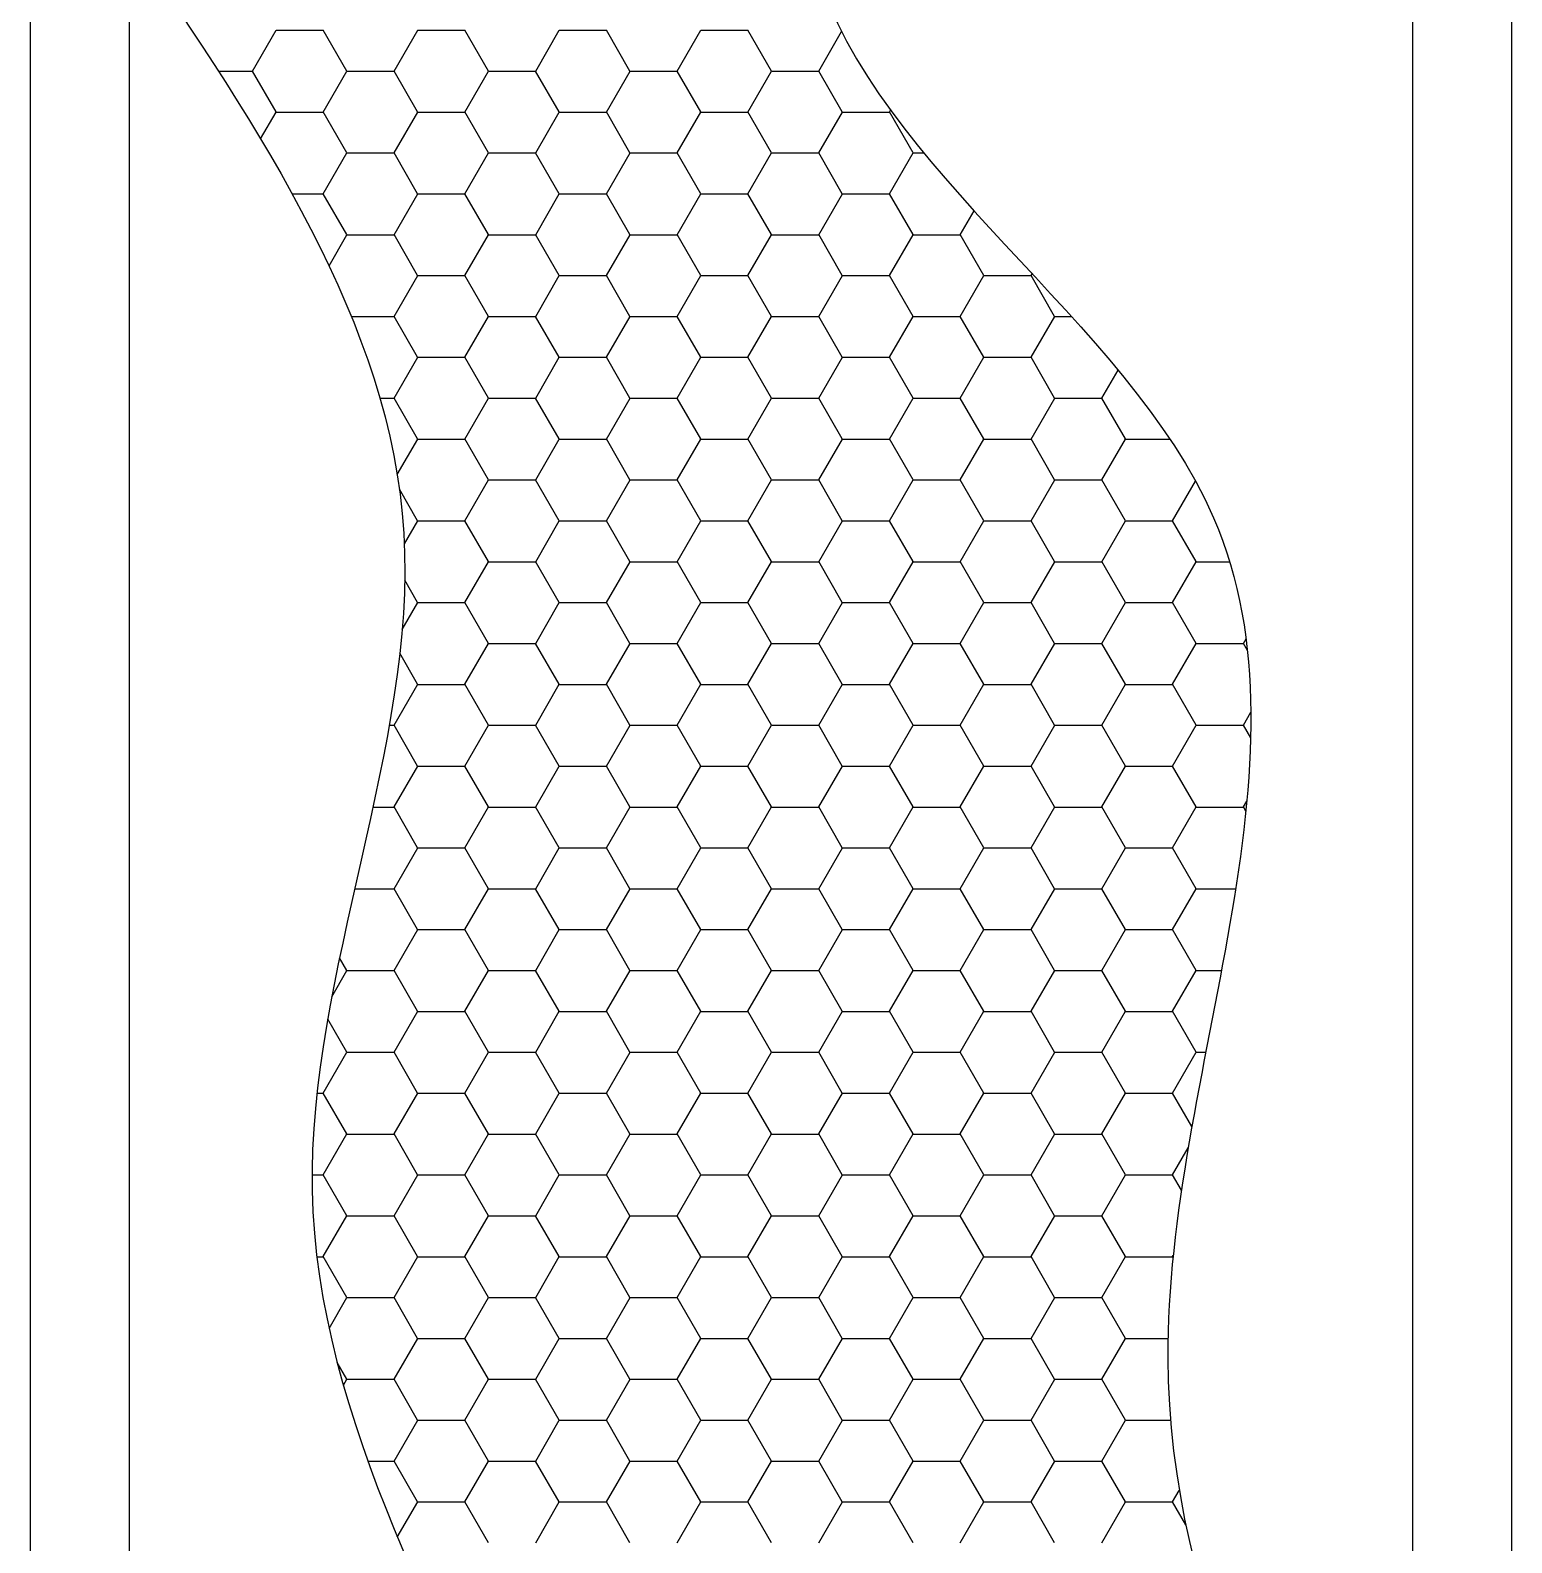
# Model space of a CAD drawing. Header units: inches. Extents: x 11.8 to 54.3, y 10.8 to 35.6.
# Drawn here: x 21.6753 to 21.9744, y 27.0667 to 27.3719 of the extents above; entities that cross this region are included whole.
import ezdxf

# ---------------------------------------------------------------- set-up
doc = ezdxf.new("R2010")
doc.units = ezdxf.units.IN
doc.header["$MEASUREMENT"] = 0
doc.layers.add('02', color=2, linetype='Continuous')
doc.layers.add('4', color=4, linetype='Continuous')

msp = doc.modelspace()

# ---------------------------------------------------------------- linework, layer by layer
at = {"layer": '02'}
for p, q in [((21.72017, 27.36361), (21.72493, 27.37186)), ((21.72492, 27.37185), (21.73444, 27.37185)), ((21.7392, 27.36362), (21.73444, 27.37186)), ((21.74874, 27.36361), (21.7535, 27.37186)), ((21.75349, 27.37185), (21.76302, 27.37185)), ((21.76778, 27.36362), (21.76302, 27.37186)), ((21.77732, 27.36361), (21.78208, 27.37186)), ((21.78207, 27.37185), (21.79159, 27.37185)), ((21.79635, 27.36362), (21.79159, 27.37186)), ((21.80589, 27.36361), (21.81065, 27.37186)), ((21.81064, 27.37185), (21.82017, 27.37185)), ((21.82493, 27.36362), (21.82017, 27.37186)), ((21.83447, 27.36361), (21.83908, 27.37161)), ((21.71327, 27.3636), (21.72016, 27.3636)), ((21.72492, 27.35537), (21.72015, 27.36362)), ((21.73445, 27.35536), (21.73922, 27.36361)), ((21.73921, 27.3636), (21.74873, 27.3636)), ((21.75349, 27.35537), (21.74873, 27.36362)), ((21.76303, 27.35536), (21.76779, 27.36361)), ((21.76778, 27.3636), (21.77731, 27.3636)), ((21.78207, 27.35537), (21.7773, 27.36362)), ((21.7916, 27.35536), (21.79637, 27.36361)), ((21.79636, 27.3636), (21.80588, 27.3636)), ((21.81064, 27.35537), (21.80588, 27.36362)), ((21.82018, 27.35536), (21.82494, 27.36361)), ((21.82493, 27.3636), (21.83446, 27.3636)), ((21.83922, 27.35537), (21.83445, 27.36362)), ((21.84875, 27.35536), (21.84896, 27.35571)), ((21.72179, 27.34992), (21.72493, 27.35536)), ((21.72492, 27.35535), (21.73444, 27.35535)), ((21.7392, 27.34712), (21.73444, 27.35537)), ((21.74874, 27.34711), (21.7535, 27.35536)), ((21.75349, 27.35535), (21.76302, 27.35535)), ((21.76778, 27.34712), (21.76302, 27.35537)), ((21.77732, 27.34711), (21.78208, 27.35536)), ((21.78207, 27.35535), (21.79159, 27.35535)), ((21.79635, 27.34712), (21.79159, 27.35537)), ((21.80589, 27.34711), (21.81065, 27.35536)), ((21.81064, 27.35535), (21.82017, 27.35535)), ((21.82493, 27.34712), (21.82017, 27.35537)), ((21.83447, 27.34711), (21.83923, 27.35536)), ((21.83922, 27.35535), (21.84874, 27.35535)), ((21.8535, 27.34712), (21.84874, 27.35537)), ((21.73445, 27.33886), (21.73922, 27.34711)), ((21.73921, 27.3471), (21.74873, 27.3471)), ((21.75349, 27.33887), (21.74873, 27.34712)), ((21.76303, 27.33886), (21.76779, 27.34711)), ((21.76778, 27.3471), (21.77731, 27.3471)), ((21.78207, 27.33887), (21.7773, 27.34712)), ((21.7916, 27.33886), (21.79637, 27.34711)), ((21.79636, 27.3471), (21.80588, 27.3471)), ((21.81064, 27.33887), (21.80588, 27.34712)), ((21.82018, 27.33886), (21.82494, 27.34711)), ((21.82493, 27.3471), (21.83446, 27.3471)), ((21.83922, 27.33887), (21.83445, 27.34712)), ((21.84875, 27.33886), (21.85352, 27.34711)), ((21.85351, 27.3471), (21.85566, 27.3471)), ((21.72816, 27.33886), (21.73444, 27.33886)), ((21.7392, 27.33062), (21.73444, 27.33887)), ((21.74874, 27.33061), (21.7535, 27.33886)), ((21.75349, 27.33886), (21.76302, 27.33886)), ((21.76778, 27.33062), (21.76302, 27.33887)), ((21.77732, 27.33061), (21.78208, 27.33886)), ((21.78207, 27.33886), (21.79159, 27.33886)), ((21.79635, 27.33062), (21.79159, 27.33887)), ((21.80589, 27.33061), (21.81065, 27.33886)), ((21.81064, 27.33886), (21.82017, 27.33886)), ((21.82493, 27.33062), (21.82017, 27.33887)), ((21.83447, 27.33061), (21.83923, 27.33886)), ((21.83922, 27.33886), (21.84874, 27.33886)), ((21.8535, 27.33062), (21.84874, 27.33887)), ((21.86304, 27.33061), (21.86581, 27.33542)), ((21.7356, 27.32435), (21.73922, 27.33061)), ((21.73921, 27.33061), (21.74873, 27.33061)), ((21.75349, 27.32237), (21.74873, 27.33062)), ((21.76303, 27.32237), (21.76779, 27.33061)), ((21.76778, 27.33061), (21.77731, 27.33061)), ((21.78207, 27.32237), (21.7773, 27.33062)), ((21.7916, 27.32237), (21.79637, 27.33061)), ((21.79636, 27.33061), (21.80588, 27.33061)), ((21.81064, 27.32237), (21.80588, 27.33062)), ((21.82018, 27.32237), (21.82494, 27.33061)), ((21.82493, 27.33061), (21.83446, 27.33061)), ((21.83922, 27.32237), (21.83445, 27.33062)), ((21.84875, 27.32237), (21.85352, 27.33061)), ((21.85351, 27.33061), (21.86303, 27.33061)), ((21.86779, 27.32237), (21.86303, 27.33062)), ((21.74874, 27.31412), (21.7535, 27.32237)), ((21.75349, 27.32236), (21.76302, 27.32236)), ((21.76778, 27.31412), (21.76302, 27.32237)), ((21.77732, 27.31412), (21.78208, 27.32237)), ((21.78207, 27.32236), (21.79159, 27.32236)), ((21.79635, 27.31412), (21.79159, 27.32237)), ((21.80589, 27.31412), (21.81065, 27.32237)), ((21.81064, 27.32236), (21.82017, 27.32236)), ((21.82493, 27.31412), (21.82017, 27.32237)), ((21.83447, 27.31412), (21.83923, 27.32237)), ((21.83922, 27.32236), (21.84874, 27.32236)), ((21.8535, 27.31412), (21.84874, 27.32237)), ((21.86304, 27.31412), (21.8678, 27.32237)), ((21.86779, 27.32236), (21.87732, 27.32236)), ((21.88208, 27.31412), (21.87732, 27.32237)), ((21.87733, 27.32237), (21.87754, 27.32273)), ((21.74011, 27.31411), (21.74873, 27.31411)), ((21.75349, 27.30587), (21.74873, 27.31412)), ((21.76303, 27.30587), (21.76779, 27.31412)), ((21.76778, 27.31411), (21.77731, 27.31411)), ((21.78207, 27.30587), (21.7773, 27.31412)), ((21.7916, 27.30587), (21.79637, 27.31412)), ((21.79636, 27.31411), (21.80588, 27.31411)), ((21.81064, 27.30587), (21.80588, 27.31412)), ((21.82018, 27.30587), (21.82494, 27.31412)), ((21.82493, 27.31411), (21.83446, 27.31411)), ((21.83922, 27.30587), (21.83445, 27.31412)), ((21.84875, 27.30587), (21.85352, 27.31412)), ((21.85351, 27.31411), (21.86303, 27.31411)), ((21.86779, 27.30587), (21.86303, 27.31412)), ((21.87733, 27.30587), (21.88209, 27.31412)), ((21.88208, 27.31411), (21.88546, 27.31411)), ((21.74874, 27.29762), (21.7535, 27.30587)), ((21.75349, 27.30586), (21.76302, 27.30586)), ((21.76778, 27.29762), (21.76302, 27.30587)), ((21.77732, 27.29762), (21.78208, 27.30587)), ((21.78207, 27.30586), (21.79159, 27.30586)), ((21.79635, 27.29762), (21.79159, 27.30587)), ((21.80589, 27.29762), (21.81065, 27.30587)), ((21.81064, 27.30586), (21.82017, 27.30586)), ((21.82493, 27.29762), (21.82017, 27.30587)), ((21.83447, 27.29762), (21.83923, 27.30587)), ((21.83922, 27.30586), (21.84874, 27.30586)), ((21.8535, 27.29762), (21.84874, 27.30587)), ((21.86304, 27.29762), (21.8678, 27.30587)), ((21.86779, 27.30586), (21.87732, 27.30586)), ((21.88208, 27.29762), (21.87732, 27.30587)), ((21.89162, 27.29762), (21.89488, 27.30327)), ((21.74587, 27.29761), (21.74873, 27.29761)), ((21.75349, 27.28938), (21.74873, 27.29762)), ((21.76303, 27.28937), (21.76779, 27.29762)), ((21.76778, 27.29761), (21.77731, 27.29761)), ((21.78207, 27.28938), (21.7773, 27.29762)), ((21.7916, 27.28937), (21.79637, 27.29762)), ((21.79636, 27.29761), (21.80588, 27.29761)), ((21.81064, 27.28938), (21.80588, 27.29762)), ((21.82018, 27.28937), (21.82494, 27.29762)), ((21.82493, 27.29761), (21.83446, 27.29761)), ((21.83922, 27.28938), (21.83445, 27.29762)), ((21.84875, 27.28937), (21.85352, 27.29762)), ((21.85351, 27.29761), (21.86303, 27.29761)), ((21.86779, 27.28938), (21.86303, 27.29762)), ((21.87733, 27.28937), (21.88209, 27.29762)), ((21.88208, 27.29761), (21.89161, 27.29761)), ((21.89637, 27.28938), (21.8916, 27.29762)), ((21.74937, 27.28221), (21.7535, 27.28937)), ((21.75349, 27.28936), (21.76302, 27.28936)), ((21.76778, 27.28113), (21.76302, 27.28938)), ((21.77732, 27.28112), (21.78208, 27.28937)), ((21.78207, 27.28936), (21.79159, 27.28936)), ((21.79635, 27.28113), (21.79159, 27.28938)), ((21.80589, 27.28112), (21.81065, 27.28937)), ((21.81064, 27.28936), (21.82017, 27.28936)), ((21.82493, 27.28113), (21.82017, 27.28938)), ((21.83447, 27.28112), (21.83923, 27.28937)), ((21.83922, 27.28936), (21.84874, 27.28936)), ((21.8535, 27.28113), (21.84874, 27.28938)), ((21.86304, 27.28112), (21.8678, 27.28937)), ((21.86779, 27.28936), (21.87732, 27.28936)), ((21.88208, 27.28113), (21.87732, 27.28938)), ((21.89162, 27.28112), (21.89638, 27.28937)), ((21.89637, 27.28936), (21.90534, 27.28936)), ((21.75349, 27.27288), (21.74982, 27.27924)), ((21.76303, 27.27287), (21.76779, 27.28112)), ((21.76778, 27.28111), (21.77731, 27.28111)), ((21.78207, 27.27288), (21.7773, 27.28113)), ((21.7916, 27.27287), (21.79637, 27.28112)), ((21.79636, 27.28111), (21.80588, 27.28111)), ((21.81064, 27.27288), (21.80588, 27.28113)), ((21.82018, 27.27287), (21.82494, 27.28112)), ((21.82493, 27.28111), (21.83446, 27.28111)), ((21.83922, 27.27288), (21.83445, 27.28113)), ((21.84875, 27.27287), (21.85352, 27.28112)), ((21.85351, 27.28111), (21.86303, 27.28111)), ((21.86779, 27.27288), (21.86303, 27.28113)), ((21.87733, 27.27287), (21.88209, 27.28112)), ((21.88208, 27.28111), (21.89161, 27.28111)), ((21.89637, 27.27288), (21.8916, 27.28113)), ((21.9059, 27.27287), (21.91052, 27.28087)), ((21.75081, 27.2682), (21.7535, 27.27287)), ((21.75349, 27.27286), (21.76302, 27.27286)), ((21.76778, 27.26463), (21.76302, 27.27288)), ((21.77732, 27.26462), (21.78208, 27.27287)), ((21.78207, 27.27286), (21.79159, 27.27286)), ((21.79635, 27.26463), (21.79159, 27.27288)), ((21.80589, 27.26462), (21.81065, 27.27287)), ((21.81064, 27.27286), (21.82017, 27.27286)), ((21.82493, 27.26463), (21.82017, 27.27288)), ((21.83447, 27.26462), (21.83923, 27.27287)), ((21.83922, 27.27286), (21.84874, 27.27286)), ((21.8535, 27.26463), (21.84874, 27.27288)), ((21.86304, 27.26462), (21.8678, 27.27287)), ((21.86779, 27.27286), (21.87732, 27.27286)), ((21.88208, 27.26463), (21.87732, 27.27288)), ((21.89162, 27.26462), (21.89638, 27.27287)), ((21.89637, 27.27286), (21.90589, 27.27286)), ((21.91065, 27.26463), (21.90589, 27.27288)), ((21.76303, 27.25637), (21.76779, 27.26462)), ((21.76778, 27.26462), (21.77731, 27.26462)), ((21.78207, 27.25638), (21.7773, 27.26463)), ((21.7916, 27.25637), (21.79637, 27.26462)), ((21.79636, 27.26462), (21.80588, 27.26462)), ((21.81064, 27.25638), (21.80588, 27.26463)), ((21.82018, 27.25637), (21.82494, 27.26462)), ((21.82493, 27.26462), (21.83446, 27.26462)), ((21.83922, 27.25638), (21.83445, 27.26463)), ((21.84875, 27.25637), (21.85352, 27.26462)), ((21.85351, 27.26462), (21.86303, 27.26462)), ((21.86779, 27.25638), (21.86303, 27.26463)), ((21.87733, 27.25637), (21.88209, 27.26462)), ((21.88208, 27.26462), (21.89161, 27.26462)), ((21.89637, 27.25638), (21.8916, 27.26463)), ((21.9059, 27.25637), (21.91067, 27.26462)), ((21.91066, 27.26462), (21.91742, 27.26462)), ((21.75349, 27.25638), (21.75088, 27.2609)), ((21.75036, 27.25093), (21.7535, 27.25637)), ((21.75349, 27.25637), (21.76302, 27.25637)), ((21.76778, 27.24813), (21.76302, 27.25638)), ((21.77732, 27.24813), (21.78208, 27.25637)), ((21.78207, 27.25637), (21.79159, 27.25637)), ((21.79635, 27.24813), (21.79159, 27.25638)), ((21.80589, 27.24813), (21.81065, 27.25637)), ((21.81064, 27.25637), (21.82017, 27.25637)), ((21.82493, 27.24813), (21.82017, 27.25638)), ((21.83447, 27.24813), (21.83923, 27.25637)), ((21.83922, 27.25637), (21.84874, 27.25637)), ((21.8535, 27.24813), (21.84874, 27.25638)), ((21.86304, 27.24813), (21.8678, 27.25637)), ((21.86779, 27.25637), (21.87732, 27.25637)), ((21.88208, 27.24813), (21.87732, 27.25638)), ((21.89162, 27.24813), (21.89638, 27.25637)), ((21.89637, 27.25637), (21.90589, 27.25637)), ((21.91065, 27.24813), (21.90589, 27.25638)), ((21.92019, 27.24813), (21.92072, 27.24905)), ((21.75349, 27.23988), (21.74988, 27.24613)), ((21.76303, 27.23988), (21.76779, 27.24813)), ((21.76778, 27.24812), (21.77731, 27.24812)), ((21.78207, 27.23988), (21.7773, 27.24813)), ((21.7916, 27.23988), (21.79637, 27.24813)), ((21.79636, 27.24812), (21.80588, 27.24812)), ((21.81064, 27.23988), (21.80588, 27.24813)), ((21.82018, 27.23988), (21.82494, 27.24813)), ((21.82493, 27.24812), (21.83446, 27.24812)), ((21.83922, 27.23988), (21.83445, 27.24813)), ((21.84875, 27.23988), (21.85352, 27.24813)), ((21.85351, 27.24812), (21.86303, 27.24812)), ((21.86779, 27.23988), (21.86303, 27.24813)), ((21.87733, 27.23988), (21.88209, 27.24813)), ((21.88208, 27.24812), (21.89161, 27.24812)), ((21.89637, 27.23988), (21.8916, 27.24813)), ((21.9059, 27.23988), (21.91067, 27.24813)), ((21.91066, 27.24812), (21.92018, 27.24812)), ((21.921, 27.2467), (21.92018, 27.24813)), ((21.74874, 27.23163), (21.7535, 27.23988)), ((21.75349, 27.23987), (21.76302, 27.23987)), ((21.76778, 27.23163), (21.76302, 27.23988)), ((21.77732, 27.23163), (21.78208, 27.23988)), ((21.78207, 27.23987), (21.79159, 27.23987)), ((21.79635, 27.23163), (21.79159, 27.23988)), ((21.80589, 27.23163), (21.81065, 27.23988)), ((21.81064, 27.23987), (21.82017, 27.23987)), ((21.82493, 27.23163), (21.82017, 27.23988)), ((21.83447, 27.23163), (21.83923, 27.23988)), ((21.83922, 27.23987), (21.84874, 27.23987)), ((21.8535, 27.23163), (21.84874, 27.23988)), ((21.86304, 27.23163), (21.8678, 27.23988)), ((21.86779, 27.23987), (21.87732, 27.23987)), ((21.88208, 27.23163), (21.87732, 27.23988)), ((21.89162, 27.23163), (21.89638, 27.23988)), ((21.89637, 27.23987), (21.90589, 27.23987)), ((21.91065, 27.23163), (21.90589, 27.23988)), ((21.92019, 27.23163), (21.9217, 27.23424)), ((21.74776, 27.23162), (21.74873, 27.23162)), ((21.75349, 27.22338), (21.74873, 27.23163)), ((21.76303, 27.22338), (21.76779, 27.23163)), ((21.76778, 27.23162), (21.77731, 27.23162)), ((21.78207, 27.22338), (21.7773, 27.23163)), ((21.7916, 27.22338), (21.79637, 27.23163)), ((21.79636, 27.23162), (21.80588, 27.23162)), ((21.81064, 27.22338), (21.80588, 27.23163)), ((21.82018, 27.22338), (21.82494, 27.23163)), ((21.82493, 27.23162), (21.83446, 27.23162)), ((21.83922, 27.22338), (21.83445, 27.23163)), ((21.84875, 27.22338), (21.85352, 27.23163)), ((21.85351, 27.23162), (21.86303, 27.23162)), ((21.86779, 27.22338), (21.86303, 27.23163)), ((21.87733, 27.22338), (21.88209, 27.23163)), ((21.88208, 27.23162), (21.89161, 27.23162)), ((21.89637, 27.22338), (21.8916, 27.23163)), ((21.9059, 27.22338), (21.91067, 27.23163)), ((21.91066, 27.23162), (21.92018, 27.23162)), ((21.92166, 27.22907), (21.92018, 27.23163)), ((21.74874, 27.21513), (21.7535, 27.22338)), ((21.75349, 27.22337), (21.76302, 27.22337)), ((21.76778, 27.21514), (21.76302, 27.22338)), ((21.77732, 27.21513), (21.78208, 27.22338)), ((21.78207, 27.22337), (21.79159, 27.22337)), ((21.79635, 27.21514), (21.79159, 27.22338)), ((21.80589, 27.21513), (21.81065, 27.22338)), ((21.81064, 27.22337), (21.82017, 27.22337)), ((21.82493, 27.21514), (21.82017, 27.22338)), ((21.83447, 27.21513), (21.83923, 27.22338)), ((21.83922, 27.22337), (21.84874, 27.22337)), ((21.8535, 27.21514), (21.84874, 27.22338)), ((21.86304, 27.21513), (21.8678, 27.22338)), ((21.86779, 27.22337), (21.87732, 27.22337)), ((21.88208, 27.21514), (21.87732, 27.22338)), ((21.89162, 27.21513), (21.89638, 27.22338)), ((21.89637, 27.22337), (21.90589, 27.22337)), ((21.91065, 27.21514), (21.90589, 27.22338)), ((21.74448, 27.21512), (21.74873, 27.21512)), ((21.75349, 27.20689), (21.74873, 27.21514)), ((21.76303, 27.20688), (21.76779, 27.21513)), ((21.76778, 27.21512), (21.77731, 27.21512)), ((21.78207, 27.20689), (21.7773, 27.21514)), ((21.7916, 27.20688), (21.79637, 27.21513)), ((21.79636, 27.21512), (21.80588, 27.21512)), ((21.81064, 27.20689), (21.80588, 27.21514)), ((21.82018, 27.20688), (21.82494, 27.21513)), ((21.82493, 27.21512), (21.83446, 27.21512)), ((21.83922, 27.20689), (21.83445, 27.21514)), ((21.84875, 27.20688), (21.85352, 27.21513)), ((21.85351, 27.21512), (21.86303, 27.21512)), ((21.86779, 27.20689), (21.86303, 27.21514)), ((21.87733, 27.20688), (21.88209, 27.21513)), ((21.88208, 27.21512), (21.89161, 27.21512)), ((21.89637, 27.20689), (21.8916, 27.21514)), ((21.9059, 27.20688), (21.91067, 27.21513)), ((21.91066, 27.21512), (21.92018, 27.21512)), ((21.92068, 27.21427), (21.92018, 27.21514)), ((21.92019, 27.21513), (21.92088, 27.21632)), ((21.74874, 27.19863), (21.7535, 27.20688)), ((21.75349, 27.20687), (21.76302, 27.20687)), ((21.76778, 27.19864), (21.76302, 27.20689)), ((21.77732, 27.19863), (21.78208, 27.20688)), ((21.78207, 27.20687), (21.79159, 27.20687)), ((21.79635, 27.19864), (21.79159, 27.20689)), ((21.80589, 27.19863), (21.81065, 27.20688)), ((21.81064, 27.20687), (21.82017, 27.20687)), ((21.82493, 27.19864), (21.82017, 27.20689)), ((21.83447, 27.19863), (21.83923, 27.20688)), ((21.83922, 27.20687), (21.84874, 27.20687)), ((21.8535, 27.19864), (21.84874, 27.20689)), ((21.86304, 27.19863), (21.8678, 27.20688)), ((21.86779, 27.20687), (21.87732, 27.20687)), ((21.88208, 27.19864), (21.87732, 27.20689)), ((21.89162, 27.19863), (21.89638, 27.20688)), ((21.89637, 27.20687), (21.90589, 27.20687)), ((21.91065, 27.19864), (21.90589, 27.20689)), ((21.74078, 27.19862), (21.74873, 27.19862)), ((21.75349, 27.19039), (21.74873, 27.19864)), ((21.76303, 27.19038), (21.76779, 27.19863)), ((21.76778, 27.19862), (21.77731, 27.19862)), ((21.78207, 27.19039), (21.7773, 27.19864)), ((21.7916, 27.19038), (21.79637, 27.19863)), ((21.79636, 27.19862), (21.80588, 27.19862)), ((21.81064, 27.19039), (21.80588, 27.19864)), ((21.82018, 27.19038), (21.82494, 27.19863)), ((21.82493, 27.19862), (21.83446, 27.19862)), ((21.83922, 27.19039), (21.83445, 27.19864)), ((21.84875, 27.19038), (21.85352, 27.19863)), ((21.85351, 27.19862), (21.86303, 27.19862)), ((21.86779, 27.19039), (21.86303, 27.19864)), ((21.87733, 27.19038), (21.88209, 27.19863)), ((21.88208, 27.19862), (21.89161, 27.19862)), ((21.89637, 27.19039), (21.8916, 27.19864)), ((21.9059, 27.19038), (21.91067, 27.19863)), ((21.91066, 27.19862), (21.91862, 27.19862)), ((21.74874, 27.18213), (21.7535, 27.19038)), ((21.75349, 27.19038), (21.76302, 27.19038)), ((21.76778, 27.18214), (21.76302, 27.19039)), ((21.77732, 27.18213), (21.78208, 27.19038)), ((21.78207, 27.19038), (21.79159, 27.19038)), ((21.79635, 27.18214), (21.79159, 27.19039)), ((21.80589, 27.18213), (21.81065, 27.19038)), ((21.81064, 27.19038), (21.82017, 27.19038)), ((21.82493, 27.18214), (21.82017, 27.19039)), ((21.83447, 27.18213), (21.83923, 27.19038)), ((21.83922, 27.19038), (21.84874, 27.19038)), ((21.8535, 27.18214), (21.84874, 27.19039)), ((21.86304, 27.18213), (21.8678, 27.19038)), ((21.86779, 27.19038), (21.87732, 27.19038)), ((21.88208, 27.18214), (21.87732, 27.19039)), ((21.89162, 27.18213), (21.89638, 27.19038)), ((21.89637, 27.19038), (21.90589, 27.19038)), ((21.91065, 27.18214), (21.90589, 27.19039)), ((21.7392, 27.18214), (21.73773, 27.18469)), ((21.73616, 27.17684), (21.73922, 27.18213)), ((21.73921, 27.18213), (21.74873, 27.18213)), ((21.75349, 27.17389), (21.74873, 27.18214)), ((21.76303, 27.17389), (21.76779, 27.18213)), ((21.76778, 27.18213), (21.77731, 27.18213)), ((21.78207, 27.17389), (21.7773, 27.18214)), ((21.7916, 27.17389), (21.79637, 27.18213)), ((21.79636, 27.18213), (21.80588, 27.18213)), ((21.81064, 27.17389), (21.80588, 27.18214)), ((21.82018, 27.17389), (21.82494, 27.18213)), ((21.82493, 27.18213), (21.83446, 27.18213)), ((21.83922, 27.17389), (21.83445, 27.18214)), ((21.84875, 27.17389), (21.85352, 27.18213)), ((21.85351, 27.18213), (21.86303, 27.18213)), ((21.86779, 27.17389), (21.86303, 27.18214)), ((21.87733, 27.17389), (21.88209, 27.18213)), ((21.88208, 27.18213), (21.89161, 27.18213)), ((21.89637, 27.17389), (21.8916, 27.18214)), ((21.9059, 27.17389), (21.91067, 27.18213)), ((21.91066, 27.18213), (21.91575, 27.18213)), ((21.7392, 27.16564), (21.73534, 27.17234)), ((21.74874, 27.16564), (21.7535, 27.17389)), ((21.75349, 27.17388), (21.76302, 27.17388)), ((21.76778, 27.16564), (21.76302, 27.17389)), ((21.77732, 27.16564), (21.78208, 27.17389)), ((21.78207, 27.17388), (21.79159, 27.17388)), ((21.79635, 27.16564), (21.79159, 27.17389)), ((21.80589, 27.16564), (21.81065, 27.17389)), ((21.81064, 27.17388), (21.82017, 27.17388)), ((21.82493, 27.16564), (21.82017, 27.17389)), ((21.83447, 27.16564), (21.83923, 27.17389)), ((21.83922, 27.17388), (21.84874, 27.17388)), ((21.8535, 27.16564), (21.84874, 27.17389)), ((21.86304, 27.16564), (21.8678, 27.17389)), ((21.86779, 27.17388), (21.87732, 27.17388)), ((21.88208, 27.16564), (21.87732, 27.17389)), ((21.89162, 27.16564), (21.89638, 27.17389)), ((21.89637, 27.17388), (21.90589, 27.17388)), ((21.91065, 27.16564), (21.90589, 27.17389)), ((21.73445, 27.15739), (21.73922, 27.16564)), ((21.73921, 27.16563), (21.74873, 27.16563)), ((21.75349, 27.15739), (21.74873, 27.16564)), ((21.76303, 27.15739), (21.76779, 27.16564)), ((21.76778, 27.16563), (21.77731, 27.16563)), ((21.78207, 27.15739), (21.7773, 27.16564)), ((21.7916, 27.15739), (21.79637, 27.16564)), ((21.79636, 27.16563), (21.80588, 27.16563)), ((21.81064, 27.15739), (21.80588, 27.16564)), ((21.82018, 27.15739), (21.82494, 27.16564)), ((21.82493, 27.16563), (21.83446, 27.16563)), ((21.83922, 27.15739), (21.83445, 27.16564)), ((21.84875, 27.15739), (21.85352, 27.16564)), ((21.85351, 27.16563), (21.86303, 27.16563)), ((21.86779, 27.15739), (21.86303, 27.16564)), ((21.87733, 27.15739), (21.88209, 27.16564)), ((21.88208, 27.16563), (21.89161, 27.16563)), ((21.89637, 27.15739), (21.8916, 27.16564)), ((21.9059, 27.15739), (21.91067, 27.16564)), ((21.91066, 27.16563), (21.91259, 27.16563)), ((21.73317, 27.15738), (21.73444, 27.15738)), ((21.7392, 27.14914), (21.73444, 27.15739)), ((21.74874, 27.14914), (21.7535, 27.15739)), ((21.75349, 27.15738), (21.76302, 27.15738)), ((21.76778, 27.14914), (21.76302, 27.15739)), ((21.77732, 27.14914), (21.78208, 27.15739)), ((21.78207, 27.15738), (21.79159, 27.15738)), ((21.79635, 27.14914), (21.79159, 27.15739)), ((21.80589, 27.14914), (21.81065, 27.15739)), ((21.81064, 27.15738), (21.82017, 27.15738)), ((21.82493, 27.14914), (21.82017, 27.15739)), ((21.83447, 27.14914), (21.83923, 27.15739)), ((21.83922, 27.15738), (21.84874, 27.15738)), ((21.8535, 27.14914), (21.84874, 27.15739)), ((21.86304, 27.14914), (21.8678, 27.15739)), ((21.86779, 27.15738), (21.87732, 27.15738)), ((21.88208, 27.14914), (21.87732, 27.15739)), ((21.89162, 27.14914), (21.89638, 27.15739)), ((21.89637, 27.15738), (21.90589, 27.15738)), ((21.9098, 27.15063), (21.90589, 27.15739)), ((21.73445, 27.14089), (21.73922, 27.14914)), ((21.73921, 27.14913), (21.74873, 27.14913)), ((21.75349, 27.1409), (21.74873, 27.14914)), ((21.76303, 27.14089), (21.76779, 27.14914)), ((21.76778, 27.14913), (21.77731, 27.14913)), ((21.78207, 27.1409), (21.7773, 27.14914)), ((21.7916, 27.14089), (21.79637, 27.14914)), ((21.79636, 27.14913), (21.80588, 27.14913)), ((21.81064, 27.1409), (21.80588, 27.14914)), ((21.82018, 27.14089), (21.82494, 27.14914)), ((21.82493, 27.14913), (21.83446, 27.14913)), ((21.83922, 27.1409), (21.83445, 27.14914)), ((21.84875, 27.14089), (21.85352, 27.14914)), ((21.85351, 27.14913), (21.86303, 27.14913)), ((21.86779, 27.1409), (21.86303, 27.14914)), ((21.87733, 27.14089), (21.88209, 27.14914)), ((21.88208, 27.14913), (21.89161, 27.14913)), ((21.89637, 27.1409), (21.8916, 27.14914)), ((21.9059, 27.14089), (21.90905, 27.14635)), ((21.73217, 27.14088), (21.73444, 27.14088)), ((21.7392, 27.13265), (21.73444, 27.1409)), ((21.74874, 27.13264), (21.7535, 27.14089)), ((21.75349, 27.14088), (21.76302, 27.14088)), ((21.76778, 27.13265), (21.76302, 27.1409)), ((21.77732, 27.13264), (21.78208, 27.14089)), ((21.78207, 27.14088), (21.79159, 27.14088)), ((21.79635, 27.13265), (21.79159, 27.1409)), ((21.80589, 27.13264), (21.81065, 27.14089)), ((21.81064, 27.14088), (21.82017, 27.14088)), ((21.82493, 27.13265), (21.82017, 27.1409)), ((21.83447, 27.13264), (21.83923, 27.14089)), ((21.83922, 27.14088), (21.84874, 27.14088)), ((21.8535, 27.13265), (21.84874, 27.1409)), ((21.86304, 27.13264), (21.8678, 27.14089)), ((21.86779, 27.14088), (21.87732, 27.14088)), ((21.88208, 27.13265), (21.87732, 27.1409)), ((21.89162, 27.13264), (21.89638, 27.14089)), ((21.89637, 27.14088), (21.90589, 27.14088)), ((21.90769, 27.13778), (21.90589, 27.1409)), ((21.73445, 27.12439), (21.73922, 27.13264)), ((21.73921, 27.13263), (21.74873, 27.13263)), ((21.75349, 27.1244), (21.74873, 27.13265)), ((21.76303, 27.12439), (21.76779, 27.13264)), ((21.76778, 27.13263), (21.77731, 27.13263)), ((21.78207, 27.1244), (21.7773, 27.13265)), ((21.7916, 27.12439), (21.79637, 27.13264)), ((21.79636, 27.13263), (21.80588, 27.13263)), ((21.81064, 27.1244), (21.80588, 27.13265)), ((21.82018, 27.12439), (21.82494, 27.13264)), ((21.82493, 27.13263), (21.83446, 27.13263)), ((21.83922, 27.1244), (21.83445, 27.13265)), ((21.84875, 27.12439), (21.85352, 27.13264)), ((21.85351, 27.13263), (21.86303, 27.13263)), ((21.86779, 27.1244), (21.86303, 27.13265)), ((21.87733, 27.12439), (21.88209, 27.13264)), ((21.88208, 27.13263), (21.89161, 27.13263)), ((21.89637, 27.1244), (21.8916, 27.13265)), ((21.73314, 27.12438), (21.73444, 27.12438)), ((21.7392, 27.11615), (21.73444, 27.1244)), ((21.74874, 27.11614), (21.7535, 27.12439)), ((21.75349, 27.12438), (21.76302, 27.12438)), ((21.76778, 27.11615), (21.76302, 27.1244)), ((21.77732, 27.11614), (21.78208, 27.12439)), ((21.78207, 27.12438), (21.79159, 27.12438)), ((21.79635, 27.11615), (21.79159, 27.1244)), ((21.80589, 27.11614), (21.81065, 27.12439)), ((21.81064, 27.12438), (21.82017, 27.12438)), ((21.82493, 27.11615), (21.82017, 27.1244)), ((21.83447, 27.11614), (21.83923, 27.12439)), ((21.83922, 27.12438), (21.84874, 27.12438)), ((21.8535, 27.11615), (21.84874, 27.1244)), ((21.86304, 27.11614), (21.8678, 27.12439)), ((21.86779, 27.12438), (21.87732, 27.12438)), ((21.88208, 27.11615), (21.87732, 27.1244)), ((21.89162, 27.11614), (21.89638, 27.12439)), ((21.89637, 27.12438), (21.90589, 27.12438)), ((21.90598, 27.12424), (21.90589, 27.1244)), ((21.9059, 27.12439), (21.90602, 27.12459)), ((21.73561, 27.1099), (21.73922, 27.11614)), ((21.73921, 27.11614), (21.74873, 27.11614)), ((21.75349, 27.1079), (21.74873, 27.11615)), ((21.76303, 27.10789), (21.76779, 27.11614)), ((21.76778, 27.11614), (21.77731, 27.11614)), ((21.78207, 27.1079), (21.7773, 27.11615)), ((21.7916, 27.10789), (21.79637, 27.11614)), ((21.79636, 27.11614), (21.80588, 27.11614)), ((21.81064, 27.1079), (21.80588, 27.11615)), ((21.82018, 27.10789), (21.82494, 27.11614)), ((21.82493, 27.11614), (21.83446, 27.11614)), ((21.83922, 27.1079), (21.83445, 27.11615)), ((21.84875, 27.10789), (21.85352, 27.11614)), ((21.85351, 27.11614), (21.86303, 27.11614)), ((21.86779, 27.1079), (21.86303, 27.11615)), ((21.87733, 27.10789), (21.88209, 27.11614)), ((21.88208, 27.11614), (21.89161, 27.11614)), ((21.89637, 27.1079), (21.8916, 27.11615)), ((21.74874, 27.09965), (21.7535, 27.10789)), ((21.75349, 27.10789), (21.76302, 27.10789)), ((21.76778, 27.09965), (21.76302, 27.1079)), ((21.77732, 27.09965), (21.78208, 27.10789)), ((21.78207, 27.10789), (21.79159, 27.10789)), ((21.79635, 27.09965), (21.79159, 27.1079)), ((21.80589, 27.09965), (21.81065, 27.10789)), ((21.81064, 27.10789), (21.82017, 27.10789)), ((21.82493, 27.09965), (21.82017, 27.1079)), ((21.83447, 27.09965), (21.83923, 27.10789)), ((21.83922, 27.10789), (21.84874, 27.10789)), ((21.8535, 27.09965), (21.84874, 27.1079)), ((21.86304, 27.09965), (21.8678, 27.10789)), ((21.86779, 27.10789), (21.87732, 27.10789)), ((21.88208, 27.09965), (21.87732, 27.1079)), ((21.89162, 27.09965), (21.89638, 27.10789)), ((21.89637, 27.10789), (21.90495, 27.10789)), ((21.7392, 27.09965), (21.73726, 27.10302)), ((21.73851, 27.09842), (21.73922, 27.09965)), ((21.73921, 27.09964), (21.74873, 27.09964)), ((21.75349, 27.0914), (21.74873, 27.09965)), ((21.76303, 27.0914), (21.76779, 27.09965)), ((21.76778, 27.09964), (21.77731, 27.09964)), ((21.78207, 27.0914), (21.7773, 27.09965)), ((21.7916, 27.0914), (21.79637, 27.09965)), ((21.79636, 27.09964), (21.80588, 27.09964)), ((21.81064, 27.0914), (21.80588, 27.09965)), ((21.82018, 27.0914), (21.82494, 27.09965)), ((21.82493, 27.09964), (21.83446, 27.09964)), ((21.83922, 27.0914), (21.83445, 27.09965)), ((21.84875, 27.0914), (21.85352, 27.09965)), ((21.85351, 27.09964), (21.86303, 27.09964)), ((21.86779, 27.0914), (21.86303, 27.09965)), ((21.87733, 27.0914), (21.88209, 27.09965)), ((21.88208, 27.09964), (21.89161, 27.09964)), ((21.89637, 27.0914), (21.8916, 27.09965)), ((21.74874, 27.08315), (21.7535, 27.0914)), ((21.75349, 27.09139), (21.76302, 27.09139)), ((21.76778, 27.08315), (21.76302, 27.0914)), ((21.77732, 27.08315), (21.78208, 27.0914)), ((21.78207, 27.09139), (21.79159, 27.09139)), ((21.79635, 27.08315), (21.79159, 27.0914)), ((21.80589, 27.08315), (21.81065, 27.0914)), ((21.81064, 27.09139), (21.82017, 27.09139)), ((21.82493, 27.08315), (21.82017, 27.0914)), ((21.83447, 27.08315), (21.83923, 27.0914)), ((21.83922, 27.09139), (21.84874, 27.09139)), ((21.8535, 27.08315), (21.84874, 27.0914)), ((21.86304, 27.08315), (21.8678, 27.0914)), ((21.86779, 27.09139), (21.87732, 27.09139)), ((21.88208, 27.08315), (21.87732, 27.0914)), ((21.89162, 27.08315), (21.89638, 27.0914)), ((21.89637, 27.09139), (21.90547, 27.09139)), ((21.74345, 27.08314), (21.74873, 27.08314)), ((21.75349, 27.0749), (21.74873, 27.08315)), ((21.76303, 27.0749), (21.76779, 27.08315)), ((21.76778, 27.08314), (21.77731, 27.08314)), ((21.78207, 27.0749), (21.7773, 27.08315)), ((21.7916, 27.0749), (21.79637, 27.08315)), ((21.79636, 27.08314), (21.80588, 27.08314)), ((21.81064, 27.0749), (21.80588, 27.08315)), ((21.82018, 27.0749), (21.82494, 27.08315)), ((21.82493, 27.08314), (21.83446, 27.08314)), ((21.83922, 27.0749), (21.83445, 27.08315)), ((21.84875, 27.0749), (21.85352, 27.08315)), ((21.85351, 27.08314), (21.86303, 27.08314)), ((21.86779, 27.0749), (21.86303, 27.08315)), ((21.87733, 27.0749), (21.88209, 27.08315)), ((21.88208, 27.08314), (21.89161, 27.08314)), ((21.89637, 27.0749), (21.8916, 27.08315)), ((21.74939, 27.06778), (21.7535, 27.0749)), ((21.75349, 27.07489), (21.76302, 27.07489)), ((21.76778, 27.06665), (21.76302, 27.0749)), ((21.77732, 27.06665), (21.78208, 27.0749)), ((21.78207, 27.07489), (21.79159, 27.07489)), ((21.79635, 27.06665), (21.79159, 27.0749)), ((21.80589, 27.06665), (21.81065, 27.0749)), ((21.81064, 27.07489), (21.82017, 27.07489)), ((21.82493, 27.06665), (21.82017, 27.0749)), ((21.83447, 27.06665), (21.83923, 27.0749)), ((21.83922, 27.07489), (21.84874, 27.07489)), ((21.8535, 27.06665), (21.84874, 27.0749)), ((21.86304, 27.06665), (21.8678, 27.0749)), ((21.86779, 27.07489), (21.87732, 27.07489)), ((21.88208, 27.06665), (21.87732, 27.0749)), ((21.89162, 27.06665), (21.89638, 27.0749)), ((21.89637, 27.07489), (21.90589, 27.07489)), ((21.90855, 27.0703), (21.90589, 27.0749)), ((21.9059, 27.0749), (21.90725, 27.07723))]:
    msp.add_line(p, q, dxfattribs=at)
for points in [[(21.80005, 27.63515), (21.85248, 27.53546), (21.83398, 27.38442), (21.91417, 27.27345), (21.90492, 27.10391), (21.95436, 26.96212)], [(21.69529, 27.39058), (21.7507, 27.27037), (21.73219, 27.13782), (21.77846, 27.00219), (21.80005, 26.88197), (21.79388, 26.77101), (21.86482, 26.70399)]]:
    msp.add_spline(points, degree=3, dxfattribs=at)
at = {"layer": '4'}
for p, q in [((21.69529, 27.63515), (21.69529, 26.70399)), ((21.95436, 26.70399), (21.95436, 27.63515)), ((21.67529, 27.51786), (21.67529, 26.68399)), ((21.97436, 26.68399), (21.97436, 27.51786))]:
    msp.add_line(p, q, dxfattribs=at)

doc.saveas('drawing.dxf')
